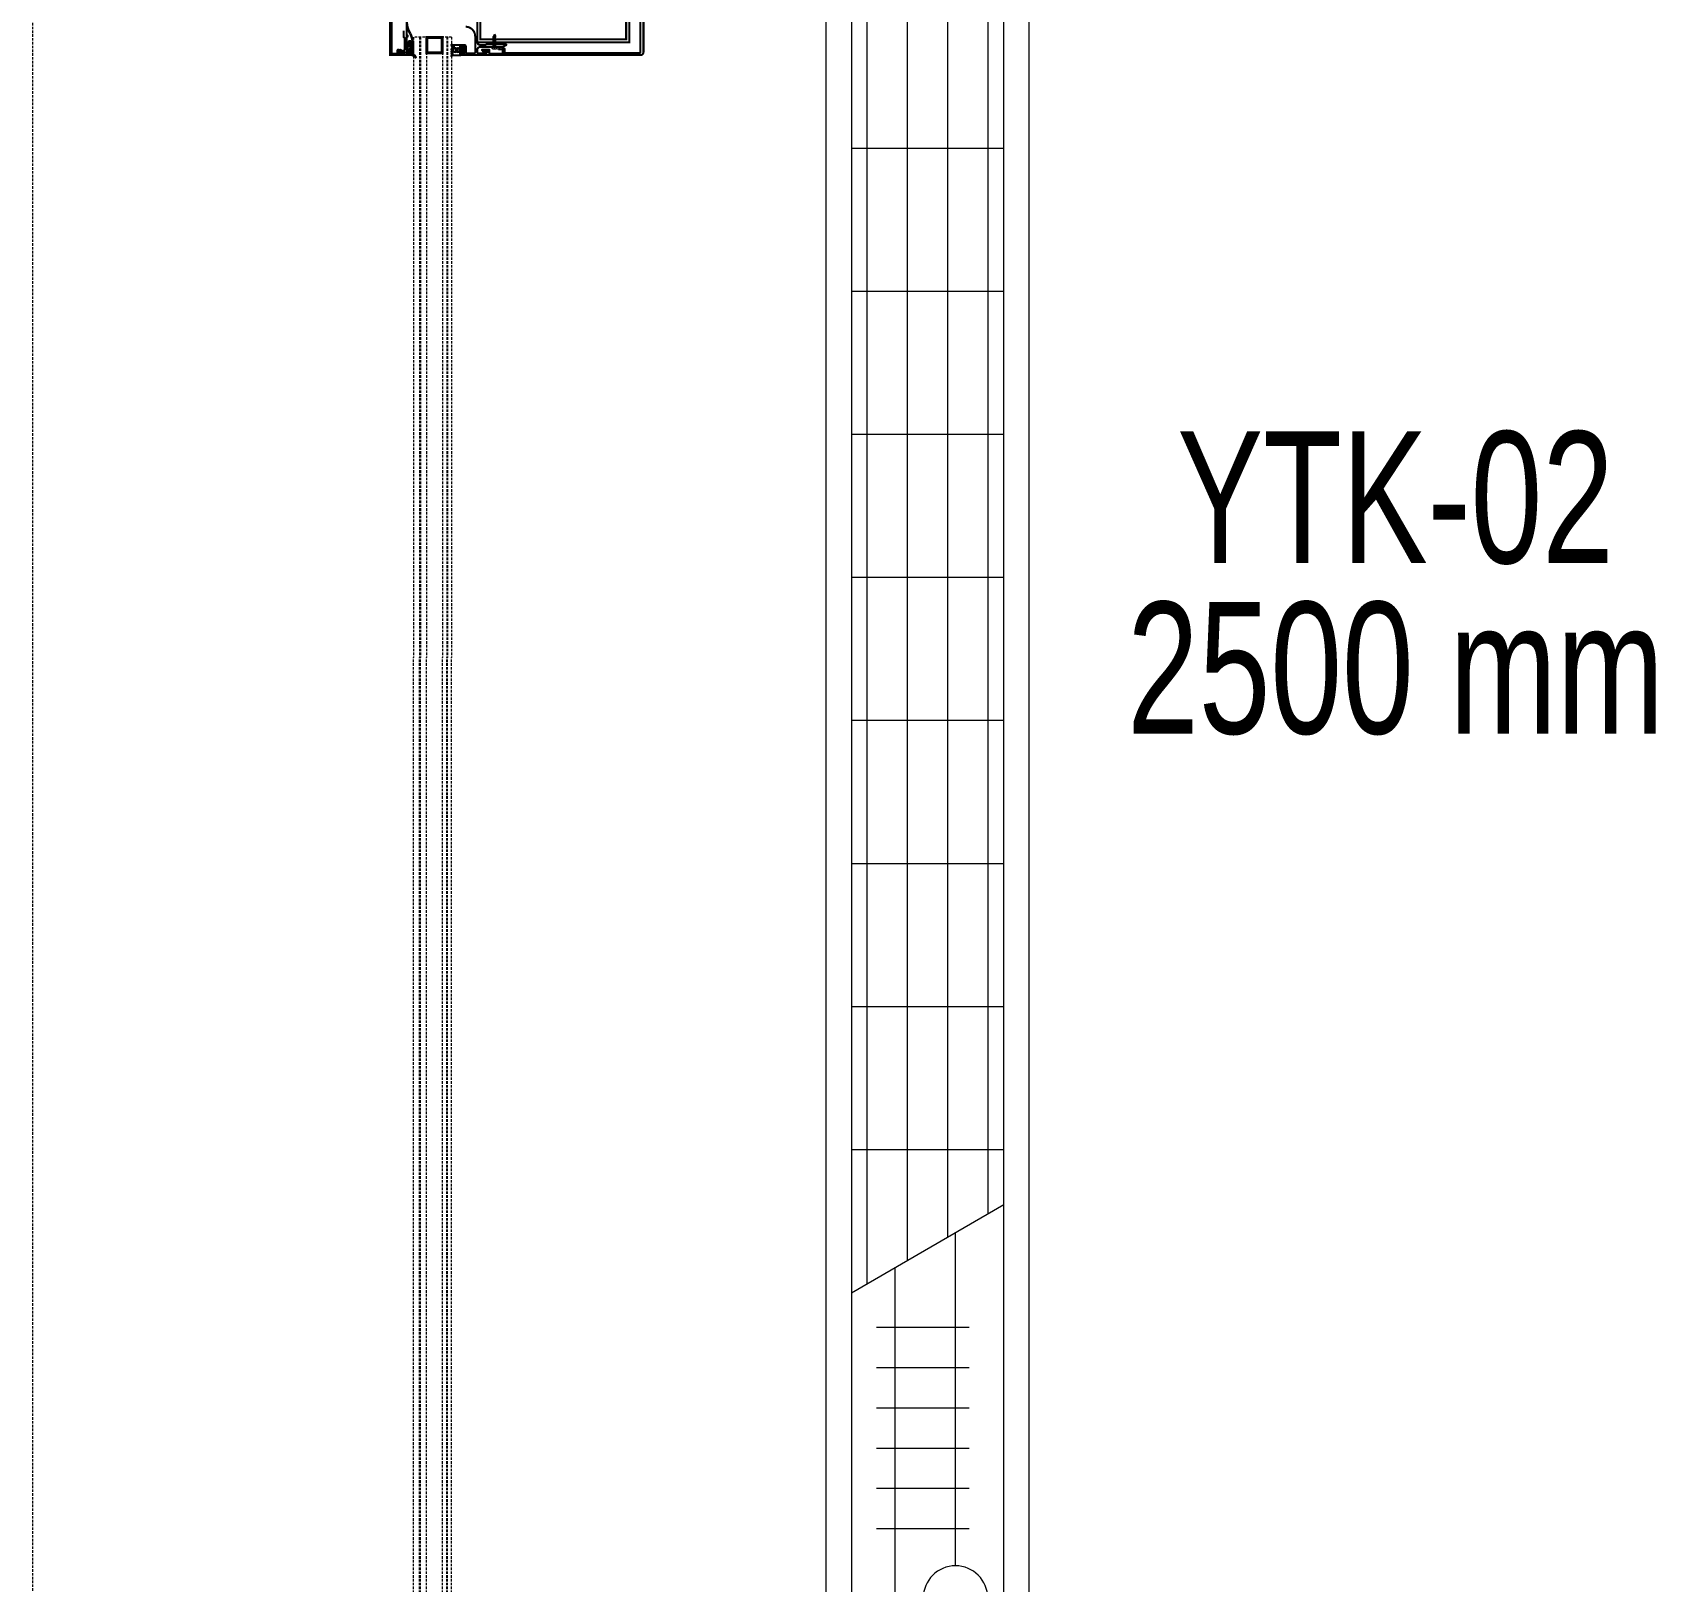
# Model space of a CAD drawing. Extents: x -1457 to 23780, y -2071 to 4205.
# Drawn here: x 7067.2 to 7227.4, y 464.1 to 617 of the extents above; entities that cross this region are included whole.
import ezdxf
from ezdxf.enums import TextEntityAlignment as Align

# ---------------------------------------------------------------- set-up
doc = ezdxf.new("R2010")
doc.units = 0
doc.header["$MEASUREMENT"] = 0
doc.linetypes.add('HIDDEN', pattern=[0.375, 0.25, -0.125])
doc.layers.get('0').update_dxf_attribs({"color": 9, "lineweight": 9})
for name, color, linetype, lineweight in [('M-TEFRIS2-015', 129, 'Continuous', 9), ('T-KONVEKTOR', 220, 'Continuous', 9), ('T-KONVEKTOR-TEXT', 241, 'Continuous', 9)]:
    doc.layers.add(name, color=color, linetype=linetype, lineweight=lineweight)
doc.styles.add('LUCIDASANS', font='arial.ttf', dxfattribs={"width": 0.8})

# ---------------------------------------------------------------- blocks, each defined once
blk = doc.blocks.new('A$C4B7F52E3')
for p, q in [((250, 89.48), (0, 89.47)), ((250, 89.47), (0, 89.48)), ((0, 89.48), (0, 69.47)), ((250, 69.47), (250, 89.47)), ((0, 69.47), (250, 69.47))]:
    blk.add_line(p, q)
at = {"color": 252, "linetype": 'Continuous'}
for p, q in [((16.61, 71.95), (16.6, 86.99)), ((30.73, 71.95), (30.72, 86.99)), ((44.85, 71.95), (44.84, 86.99)), ((58.96, 71.95), (58.96, 86.99)), ((73.08, 71.95), (73.08, 86.99)), ((87.2, 71.95), (87.2, 86.99)), ((101.32, 71.95), (101.32, 86.99)), ((115.44, 71.95), (115.44, 86.99)), ((129.56, 71.95), (129.56, 86.99)), ((143.68, 71.95), (143.68, 86.98)), ((157.8, 71.95), (157.8, 86.98)), ((171.92, 71.94), (171.92, 86.98)), ((186.04, 71.94), (186.04, 86.98))]:
    blk.add_line(p, q, dxfattribs=at)
at = {"color": 252}
for p, q in [((191.48, 71.95), (200.19, 86.99)), ((199.29, 85.44), (2.49, 85.42)), ((203.55, 84.5), (203.55, 75.36)), ((207.52, 84.5), (207.52, 75.36)), ((211.5, 84.5), (211.5, 75.36)), ((215.48, 84.5), (215.48, 75.36)), ((219.45, 84.5), (219.45, 75.36)), ((223.43, 84.5), (223.43, 75.36)), ((242.21, 82.69), (197.7, 82.69)), ((242.21, 79.91), (242.21, 82.69)), ((196.99, 81.46), (2.49, 81.45)), ((194.68, 77.48), (2.49, 77.47)), ((227.1, 76.72), (194.25, 76.73)), ((192.38, 73.51), (2.49, 73.49))]:
    blk.add_line(p, q, dxfattribs=at)
blk.add_lwpolyline([(247.51, 86.99), (247.51, 71.95), (2.49, 71.95), (2.49, 86.99)], close=True)
for centre in [(230.28, 76.72), (242.21, 76.72)]:
    blk.add_circle(centre, 3.18, dxfattribs=at)

msp = doc.modelspace()

# ---------------------------------------------------------------- hatches: boundary and pattern name
at = {"layer": 'M-TEFRIS2-015', "linetype": 'HIDDEN', "lineweight": 0}
h = msp.add_hatch(dxfattribs=at)
h.set_pattern_fill('LINE', color=256, scale=0.666667, angle=495, style=0)
h.set_pattern_definition([(315, (6983.90813, 672.08257), (0.058925565, 0.058925565), [])])
edge = h.paths.add_edge_path()
edge.add_arc((7104.48, 614.28), 0.625, 27.2, 67.3388)
edge.add_arc((7104.8, 615), 0.162, 180.1027, 242.96, ccw=False)
edge.add_line((7104.64, 615), (7104.64, 615.08))
edge.add_line((7104.64, 615.08), (7104.64, 615.09))
edge.add_line((7104.64, 615.09), (7104.64, 615.1))
edge.add_line((7104.64, 615.1), (7104.64, 615.11))
edge.add_line((7104.64, 615.11), (7104.64, 615.11))
edge.add_line((7104.64, 615.11), (7104.65, 615.12))
edge.add_line((7104.65, 615.12), (7104.65, 615.13))
edge.add_line((7104.65, 615.13), (7104.66, 615.13))
edge.add_line((7104.66, 615.13), (7104.66, 615.14))
edge.add_line((7104.66, 615.14), (7104.67, 615.14))
edge.add_line((7104.67, 615.14), (7104.69, 615.14))
edge.add_line((7104.69, 615.14), (7104.76, 615.14))
edge.add_line((7104.76, 615.14), (7104.77, 615.14))
edge.add_line((7104.77, 615.14), (7104.77, 615.14))
edge.add_line((7104.77, 615.14), (7104.77, 615.14))
edge.add_line((7104.77, 615.14), (7104.77, 615.14))
edge.add_line((7104.77, 615.14), (7104.78, 615.15))
edge.add_line((7104.78, 615.15), (7104.78, 615.15))
edge.add_line((7104.78, 615.15), (7104.78, 615.15))
edge.add_line((7104.78, 615.15), (7104.78, 615.16))
edge.add_line((7104.78, 615.16), (7104.78, 615.16))
edge.add_line((7104.78, 615.16), (7104.78, 615.24))
edge.add_line((7104.78, 615.24), (7104.78, 615.24))
edge.add_line((7104.78, 615.24), (7104.78, 615.25))
edge.add_line((7104.78, 615.25), (7104.78, 615.25))
edge.add_line((7104.78, 615.25), (7104.78, 615.25))
edge.add_line((7104.78, 615.25), (7104.78, 615.26))
edge.add_line((7104.78, 615.26), (7104.77, 615.26))
edge.add_line((7104.77, 615.26), (7104.77, 615.26))
edge.add_line((7104.77, 615.26), (7104.77, 615.26))
edge.add_line((7104.77, 615.26), (7104.76, 615.26))
edge.add_line((7104.76, 615.26), (7104.69, 615.26))
edge.add_line((7104.69, 615.26), (7104.68, 615.26))
edge.add_line((7104.68, 615.26), (7104.67, 615.26))
edge.add_line((7104.67, 615.26), (7104.66, 615.27))
edge.add_line((7104.66, 615.27), (7104.66, 615.27))
edge.add_line((7104.66, 615.27), (7104.65, 615.28))
edge.add_line((7104.65, 615.28), (7104.65, 615.28))
edge.add_line((7104.65, 615.28), (7104.64, 615.29))
edge.add_line((7104.64, 615.29), (7104.64, 615.3))
edge.add_line((7104.64, 615.3), (7104.64, 615.31))
edge.add_line((7104.64, 615.31), (7104.64, 615.32))
edge.add_line((7104.64, 615.32), (7104.64, 615.33))
edge.add_line((7104.64, 615.33), (7104.64, 615.33))
edge.add_line((7104.64, 615.33), (7104.65, 615.34))
edge.add_line((7104.65, 615.34), (7104.65, 615.35))
edge.add_line((7104.65, 615.35), (7104.66, 615.35))
edge.add_line((7104.66, 615.35), (7104.66, 615.36))
edge.add_line((7104.66, 615.36), (7104.67, 615.36))
edge.add_line((7104.67, 615.36), (7104.69, 615.36))
edge.add_line((7104.69, 615.36), (7104.76, 615.36))
edge.add_line((7104.76, 615.36), (7104.77, 615.36))
edge.add_line((7104.77, 615.36), (7104.77, 615.36))
edge.add_line((7104.77, 615.36), (7104.77, 615.36))
edge.add_line((7104.77, 615.36), (7104.77, 615.36))
edge.add_line((7104.77, 615.36), (7104.78, 615.37))
edge.add_line((7104.78, 615.37), (7104.78, 615.37))
edge.add_line((7104.78, 615.37), (7104.78, 615.37))
edge.add_line((7104.78, 615.37), (7104.78, 615.38))
edge.add_line((7104.78, 615.38), (7104.78, 615.38))
edge.add_line((7104.78, 615.38), (7104.78, 615.46))
edge.add_line((7104.78, 615.46), (7104.78, 615.46))
edge.add_line((7104.78, 615.46), (7104.78, 615.47))
edge.add_line((7104.78, 615.47), (7104.78, 615.47))
edge.add_line((7104.78, 615.47), (7104.78, 615.47))
edge.add_line((7104.78, 615.47), (7104.78, 615.48))
edge.add_line((7104.78, 615.48), (7104.77, 615.48))
edge.add_line((7104.77, 615.48), (7104.77, 615.48))
edge.add_line((7104.77, 615.48), (7104.77, 615.48))
edge.add_line((7104.77, 615.48), (7104.76, 615.48))
edge.add_line((7104.76, 615.48), (7104.69, 615.48))
edge.add_line((7104.69, 615.48), (7104.68, 615.48))
edge.add_line((7104.68, 615.48), (7104.67, 615.48))
edge.add_line((7104.67, 615.48), (7104.66, 615.49))
edge.add_line((7104.66, 615.49), (7104.66, 615.49))
edge.add_line((7104.66, 615.49), (7104.65, 615.5))
edge.add_line((7104.65, 615.5), (7104.65, 615.5))
edge.add_line((7104.65, 615.5), (7104.64, 615.51))
edge.add_line((7104.64, 615.51), (7104.64, 615.52))
edge.add_line((7104.64, 615.52), (7104.64, 615.53))
edge.add_line((7104.64, 615.53), (7104.64, 615.54))
edge.add_line((7104.64, 615.54), (7104.64, 615.55))
edge.add_line((7104.64, 615.55), (7104.64, 615.55))
edge.add_line((7104.64, 615.55), (7104.65, 615.56))
edge.add_line((7104.65, 615.56), (7104.65, 615.57))
edge.add_line((7104.65, 615.57), (7104.66, 615.57))
edge.add_line((7104.66, 615.57), (7104.66, 615.58))
edge.add_line((7104.66, 615.58), (7104.67, 615.58))
edge.add_line((7104.67, 615.58), (7104.69, 615.58))
edge.add_line((7104.69, 615.58), (7104.76, 615.58))
edge.add_line((7104.76, 615.58), (7104.77, 615.58))
edge.add_line((7104.77, 615.58), (7104.77, 615.58))
edge.add_line((7104.77, 615.58), (7104.77, 615.58))
edge.add_line((7104.77, 615.58), (7104.77, 615.58))
edge.add_line((7104.77, 615.58), (7104.78, 615.59))
edge.add_line((7104.78, 615.59), (7104.78, 615.59))
edge.add_line((7104.78, 615.59), (7104.78, 615.59))
edge.add_line((7104.78, 615.59), (7104.78, 615.6))
edge.add_line((7104.78, 615.6), (7104.78, 615.6))
edge.add_line((7104.78, 615.6), (7104.78, 615.68))
edge.add_line((7104.78, 615.68), (7104.78, 615.68))
edge.add_line((7104.78, 615.68), (7104.78, 615.69))
edge.add_line((7104.78, 615.69), (7104.78, 615.69))
edge.add_line((7104.78, 615.69), (7104.78, 615.69))
edge.add_line((7104.78, 615.69), (7104.78, 615.7))
edge.add_line((7104.78, 615.7), (7104.77, 615.7))
edge.add_line((7104.77, 615.7), (7104.77, 615.7))
edge.add_line((7104.77, 615.7), (7104.77, 615.7))
edge.add_line((7104.77, 615.7), (7104.76, 615.7))
edge.add_line((7104.76, 615.7), (7104.69, 615.7))
edge.add_line((7104.69, 615.7), (7104.68, 615.7))
edge.add_line((7104.68, 615.7), (7104.67, 615.7))
edge.add_line((7104.67, 615.7), (7104.66, 615.71))
edge.add_line((7104.66, 615.71), (7104.66, 615.71))
edge.add_line((7104.66, 615.71), (7104.65, 615.72))
edge.add_line((7104.65, 615.72), (7104.65, 615.72))
edge.add_line((7104.65, 615.72), (7104.64, 615.73))
edge.add_line((7104.64, 615.73), (7104.64, 615.74))
edge.add_line((7104.64, 615.74), (7104.64, 615.75))
edge.add_line((7104.64, 615.75), (7104.64, 615.76))
edge.add_line((7104.64, 615.76), (7104.64, 615.77))
edge.add_line((7104.64, 615.77), (7104.64, 615.77))
edge.add_line((7104.64, 615.77), (7104.65, 615.78))
edge.add_line((7104.65, 615.78), (7104.65, 615.79))
edge.add_line((7104.65, 615.79), (7104.66, 615.79))
edge.add_line((7104.66, 615.79), (7104.66, 615.8))
edge.add_line((7104.66, 615.8), (7104.67, 615.8))
edge.add_line((7104.67, 615.8), (7104.69, 615.8))
edge.add_line((7104.69, 615.8), (7104.76, 615.8))
edge.add_line((7104.76, 615.8), (7104.77, 615.8))
edge.add_line((7104.77, 615.8), (7104.77, 615.8))
edge.add_line((7104.77, 615.8), (7104.77, 615.8))
edge.add_line((7104.77, 615.8), (7104.77, 615.8))
edge.add_line((7104.77, 615.8), (7104.78, 615.81))
edge.add_line((7104.78, 615.81), (7104.78, 615.81))
edge.add_line((7104.78, 615.81), (7104.78, 615.81))
edge.add_line((7104.78, 615.81), (7104.78, 615.82))
edge.add_line((7104.78, 615.82), (7104.78, 615.82))
edge.add_line((7104.78, 615.82), (7104.78, 615.9))
edge.add_line((7104.78, 615.9), (7104.78, 615.9))
edge.add_line((7104.78, 615.9), (7104.78, 615.91))
edge.add_line((7104.78, 615.91), (7104.78, 615.91))
edge.add_line((7104.78, 615.91), (7104.78, 615.91))
edge.add_line((7104.78, 615.91), (7104.78, 615.92))
edge.add_line((7104.78, 615.92), (7104.77, 615.92))
edge.add_line((7104.77, 615.92), (7104.77, 615.92))
edge.add_line((7104.77, 615.92), (7104.77, 615.92))
edge.add_line((7104.77, 615.92), (7104.76, 615.92))
edge.add_line((7104.76, 615.92), (7104.51, 615.92))
edge.add_arc((7104.51, 615.89), 0.03, 90, 180)
edge.add_line((7104.48, 615.89), (7104.48, 615.71))
edge.add_line((7104.48, 615.71), (7104.31, 615.71))
edge.add_line((7104.31, 615.71), (7104.29, 615.78))
edge.add_arc((7104.24, 615.77), 0.05, 14.5985, 122.0394)
edge.add_arc((7104.27, 615.73), 0.1, 122.0394, 153.6122)
edge.add_arc((7104.77, 615.48), 0.662, 153.6122, 206.3878)
edge.add_arc((7104.27, 615.23), 0.1, 206.3878, 237.9606)
edge.add_arc((7104.24, 615.18), 0.05, 237.9606, 345.4015)
edge.add_line((7104.29, 615.17), (7104.31, 615.25))
edge.add_line((7104.31, 615.25), (7104.48, 615.25))
edge.add_line((7104.48, 615.25), (7104.48, 614.83))
edge.add_arc((7104.53, 614.83), 0.05, 180, 256.8402)
edge.add_arc((7104.38, 614.03), 0.763, 38.6618, 79.1202, ccw=False)
edge.add_arc((7104.99, 614.55), 0.0486, 243.0293, 375.4317)
edge = h.paths.add_edge_path(flags=16)
edge.add_arc((7104.28, 615.38), 0.03, 190.824, 270)
edge.add_line((7104.28, 615.35), (7104.45, 615.35))
edge.add_arc((7104.45, 615.38), 0.03, 270, 360)
edge.add_line((7104.48, 615.38), (7104.48, 615.58))
edge.add_arc((7104.45, 615.58), 0.03, 0, 90)
edge.add_line((7104.45, 615.61), (7104.28, 615.61))
edge.add_arc((7104.28, 615.58), 0.03, 90, 169.176)
edge.add_arc((7104.81, 615.48), 0.562, 169.176, 190.824)

# ---------------------------------------------------------------- linework, layer by layer
for p, q in [((7067.2, 861.68), (7067.2, 284.7)), ((7112.69, 616.59), (7112.78, 616.82)), ((7112.89, 616.6), (7112.73, 616.69)), ((7112.73, 616.69), (7112.88, 616.64)), ((7112.78, 616.82), (7112.79, 616.83)), ((7112.79, 616.83), (7112.8, 616.82)), ((7112.8, 616.82), (7112.88, 616.64)), ((7108.55, 616.53), (7104.8, 616.53)), ((7104.8, 616.53), (7104.8, 555.3)), ((7105.4, 616.53), (7105.4, 555.3)), ((7105.48, 616.53), (7105.48, 555.3)), ((7106.08, 616.53), (7106.08, 555.3)), ((7107.68, 616.53), (7107.68, 555.3)), ((7108.08, 616.53), (7108.08, 555.3)), ((7108.15, 616.53), (7108.15, 555.3)), ((7108.55, 616.53), (7108.55, 555.3)), ((7112.52, 615.44), (7112.52, 615.55)), ((7112.52, 615.55), (7113.07, 615.55)), ((7112.65, 616.57), (7112.68, 616.59)), ((7112.94, 616.52), (7112.65, 616.57)), ((7112.65, 616.56), (7112.65, 616.57)), ((7112.68, 616.54), (7112.65, 616.56)), ((7112.65, 616.56), (7112.94, 616.51)), ((7112.65, 616.47), (7112.68, 616.49)), ((7112.68, 616.45), (7112.65, 616.47)), ((7112.65, 616.47), (7112.94, 616.42)), ((7112.94, 616.43), (7112.65, 616.47)), ((7112.68, 616.45), (7112.65, 616.47)), ((7112.65, 616.47), (7112.65, 616.47)), ((7112.65, 616.38), (7112.68, 616.4)), ((7112.94, 616.33), (7112.65, 616.38)), ((7112.65, 616.37), (7112.65, 616.38)), ((7112.68, 616.35), (7112.65, 616.37)), ((7112.65, 616.37), (7112.94, 616.32)), ((7112.68, 616.35), (7112.65, 616.37)), ((7112.65, 616.28), (7112.68, 616.3)), ((7112.65, 616.27), (7112.65, 616.28)), ((7112.94, 616.23), (7112.65, 616.28)), ((7112.65, 616.27), (7112.94, 616.22)), ((7112.68, 616.25), (7112.65, 616.27)), ((7112.68, 616.25), (7112.65, 616.27)), ((7112.65, 616.18), (7112.68, 616.2)), ((7112.68, 616.16), (7112.65, 616.18)), ((7112.65, 616.18), (7112.94, 616.13)), ((7112.94, 616.14), (7112.65, 616.18)), ((7112.68, 616.16), (7112.65, 616.18)), ((7112.65, 616.18), (7112.65, 616.18)), ((7112.65, 616.09), (7112.68, 616.11)), ((7112.65, 616.08), (7112.65, 616.09)), ((7112.94, 616.04), (7112.65, 616.09)), ((7112.68, 616.06), (7112.65, 616.08)), ((7112.65, 616.08), (7112.94, 616.03)), ((7112.68, 616.06), (7112.65, 616.08)), ((7112.65, 615.99), (7112.68, 616.01)), ((7112.65, 615.98), (7112.65, 615.99)), ((7112.94, 615.94), (7112.65, 615.99)), ((7112.68, 615.96), (7112.65, 615.98)), ((7112.65, 615.98), (7112.94, 615.93)), ((7112.68, 615.96), (7112.65, 615.98)), ((7112.65, 615.89), (7112.68, 615.91)), ((7112.65, 615.89), (7112.65, 615.89)), ((7112.68, 615.87), (7112.65, 615.89)), ((7112.94, 615.85), (7112.65, 615.89)), ((7112.65, 615.89), (7112.94, 615.84)), ((7112.68, 615.87), (7112.65, 615.89)), ((7112.65, 615.8), (7112.68, 615.82)), ((7112.65, 615.79), (7112.65, 615.8)), ((7112.94, 615.75), (7112.65, 615.8)), ((7112.68, 615.77), (7112.65, 615.79)), ((7112.65, 615.79), (7112.94, 615.74)), ((7112.68, 615.77), (7112.65, 615.79)), ((7112.65, 615.7), (7112.68, 615.72)), ((7112.94, 615.65), (7112.65, 615.7)), ((7112.65, 615.69), (7112.65, 615.7)), ((7112.65, 615.69), (7112.94, 615.65)), ((7112.68, 615.67), (7112.65, 615.69)), ((7112.68, 615.67), (7112.65, 615.69)), ((7112.65, 615.61), (7112.68, 615.63)), ((7112.94, 615.56), (7112.65, 615.61)), ((7112.65, 615.6), (7112.65, 615.61)), ((7112.65, 615.6), (7112.94, 615.55)), ((7112.68, 615.58), (7112.65, 615.6)), ((7112.68, 615.58), (7112.65, 615.6)), ((7112.68, 616.59), (7112.91, 616.54)), ((7112.68, 616.59), (7112.69, 616.59)), ((7112.68, 616.49), (7112.68, 616.54)), ((7112.68, 616.49), (7112.91, 616.45)), ((7112.91, 616.4), (7112.68, 616.45)), ((7112.68, 616.4), (7112.68, 616.45)), ((7112.68, 616.4), (7112.91, 616.35)), ((7112.91, 616.3), (7112.68, 616.35)), ((7112.68, 616.3), (7112.68, 616.35)), ((7112.68, 616.3), (7112.91, 616.25)), ((7112.68, 616.25), (7112.68, 616.2)), ((7112.91, 616.2), (7112.68, 616.25)), ((7112.68, 616.2), (7112.91, 616.16)), ((7112.91, 616.11), (7112.68, 616.16)), ((7112.68, 616.11), (7112.68, 616.16)), ((7112.68, 616.11), (7112.91, 616.06)), ((7112.68, 616.01), (7112.68, 616.06)), ((7112.91, 616.01), (7112.68, 616.06)), ((7112.68, 616.01), (7112.68, 616.06)), ((7112.68, 616.01), (7112.91, 615.96)), ((7112.68, 615.96), (7112.68, 615.77)), ((7112.68, 615.91), (7112.68, 615.96)), ((7112.68, 615.91), (7112.68, 615.96)), ((7112.91, 615.91), (7112.68, 615.96)), ((7112.68, 615.91), (7112.91, 615.87)), ((7112.68, 615.82), (7112.68, 615.87)), ((7112.68, 615.82), (7112.68, 615.87)), ((7112.91, 615.82), (7112.68, 615.87)), ((7112.68, 615.82), (7112.91, 615.77)), ((7112.68, 615.72), (7112.68, 615.77)), ((7112.91, 615.72), (7112.68, 615.77)), ((7112.68, 615.72), (7112.91, 615.67)), ((7112.91, 615.63), (7112.68, 615.67)), ((7112.68, 615.67), (7112.68, 615.63)), ((7112.68, 615.63), (7112.91, 615.58)), ((7112.81, 615.55), (7112.68, 615.58)), ((7112.68, 615.58), (7112.68, 615.55)), ((7112.91, 616.62), (7112.82, 616.64)), ((7112.82, 616.64), (7112.84, 616.63)), ((7112.84, 616.63), (7112.91, 616.61)), ((7112.88, 616.64), (7112.91, 616.62)), ((7112.91, 616.61), (7112.89, 616.6)), ((7112.89, 616.6), (7112.91, 616.56)), ((7112.91, 616.62), (7112.91, 616.61)), ((7112.91, 616.56), (7112.91, 616.54)), ((7112.91, 616.54), (7112.94, 616.52)), ((7112.94, 616.51), (7112.91, 616.49)), ((7112.91, 616.49), (7112.91, 616.45)), ((7112.91, 616.45), (7112.94, 616.43)), ((7112.94, 616.42), (7112.91, 616.4)), ((7112.91, 616.4), (7112.91, 616.35)), ((7112.91, 616.35), (7112.94, 616.33)), ((7112.94, 616.32), (7112.91, 616.3)), ((7112.91, 616.25), (7112.91, 616.3)), ((7112.91, 616.25), (7112.94, 616.23)), ((7112.94, 616.22), (7112.91, 616.2)), ((7112.91, 616.2), (7112.91, 616.16)), ((7112.91, 616.16), (7112.94, 616.14)), ((7112.94, 616.13), (7112.91, 616.11)), ((7112.91, 616.11), (7112.91, 616.06)), ((7112.91, 616.06), (7112.94, 616.04)), ((7112.94, 616.03), (7112.91, 616.01)), ((7112.91, 615.82), (7112.91, 616.01)), ((7112.91, 615.96), (7112.94, 615.94)), ((7112.94, 615.93), (7112.91, 615.91)), ((7112.91, 615.91), (7112.91, 615.87)), ((7112.91, 615.87), (7112.94, 615.85)), ((7112.94, 615.84), (7112.91, 615.82)), ((7112.91, 615.82), (7112.91, 615.77)), ((7112.91, 615.77), (7112.94, 615.75)), ((7112.94, 615.74), (7112.91, 615.72)), ((7112.91, 615.72), (7112.91, 615.67)), ((7112.91, 615.67), (7112.94, 615.65)), ((7112.94, 615.65), (7112.91, 615.63)), ((7112.91, 615.63), (7112.91, 615.58)), ((7112.91, 615.58), (7112.94, 615.56)), ((7112.94, 616.52), (7112.94, 616.51)), ((7112.94, 616.42), (7112.94, 616.43)), ((7112.94, 616.32), (7112.94, 616.33)), ((7112.94, 616.22), (7112.94, 616.23)), ((7112.94, 616.14), (7112.94, 616.13)), ((7112.94, 616.03), (7112.94, 616.04)), ((7112.94, 615.94), (7112.94, 615.93)), ((7112.94, 615.85), (7112.94, 615.84)), ((7112.94, 615.75), (7112.94, 615.74)), ((7112.94, 615.65), (7112.94, 615.65)), ((7112.94, 615.56), (7112.94, 615.55)), ((7113.07, 615.44), (7113.07, 615.55)), ((7104.8, 386.47), (7104.8, 555.3)), ((7105.4, 386.47), (7105.4, 555.3)), ((7105.48, 386.47), (7105.48, 555.3)), ((7106.08, 386.47), (7106.08, 555.3)), ((7107.68, 386.47), (7107.68, 555.3)), ((7108.08, 386.47), (7108.08, 555.3)), ((7108.15, 386.47), (7108.15, 555.3)), ((7108.55, 386.47), (7108.55, 555.3))]:
    msp.add_line(p, q, dxfattribs=at)
at = {"layer": 'M-TEFRIS2-015', "linetype": 'HIDDEN', "lineweight": 0, "const_width": 0.2}
for points in [[(7102.65, 621.1), (7103.22, 621.1), (7103.22, 620.77, 1), (7103.37, 620.77), (7103.37, 621.1), (7103.85, 621.1), (7103.9, 621.01, 0.339454), (7103.93, 621), (7104.46, 621.14, 0.876976), (7104.45, 621.25), (7102.5, 621.25), (7102.5, 614.75), (7104.45, 614.75, 0.876976), (7104.46, 614.86), (7103.93, 615, 0.339454), (7103.9, 614.98), (7103.85, 614.9), (7103.37, 614.9), (7103.37, 615.22, 1), (7103.22, 615.22), (7103.22, 614.9), (7102.65, 614.9)], [(7105.04, 614.56, 0.176952), (7104.72, 614.85, -0.281357), (7104.64, 615), (7104.64, 615.08), (7104.64, 615.09), (7104.64, 615.1), (7104.64, 615.11), (7104.64, 615.11), (7104.65, 615.12), (7104.65, 615.13), (7104.66, 615.13), (7104.66, 615.14), (7104.67, 615.14), (7104.69, 615.14), (7104.76, 615.14), (7104.77, 615.14), (7104.77, 615.14), (7104.77, 615.14), (7104.77, 615.14), (7104.78, 615.15), (7104.78, 615.15), (7104.78, 615.15), (7104.78, 615.16), (7104.78, 615.16), (7104.78, 615.24), (7104.78, 615.24), (7104.78, 615.25), (7104.78, 615.25), (7104.78, 615.25), (7104.78, 615.26), (7104.77, 615.26), (7104.77, 615.26), (7104.77, 615.26), (7104.76, 615.26), (7104.69, 615.26), (7104.68, 615.26), (7104.67, 615.26), (7104.66, 615.27), (7104.66, 615.27), (7104.65, 615.28), (7104.65, 615.28), (7104.64, 615.29), (7104.64, 615.3), (7104.64, 615.31), (7104.64, 615.32), (7104.64, 615.33), (7104.64, 615.33), (7104.65, 615.34), (7104.65, 615.35), (7104.66, 615.35), (7104.66, 615.36), (7104.67, 615.36), (7104.69, 615.36), (7104.76, 615.36), (7104.77, 615.36), (7104.77, 615.36), (7104.77, 615.36), (7104.77, 615.36), (7104.78, 615.37), (7104.78, 615.37), (7104.78, 615.37), (7104.78, 615.38), (7104.78, 615.38), (7104.78, 615.46), (7104.78, 615.46), (7104.78, 615.47), (7104.78, 615.47), (7104.78, 615.47), (7104.78, 615.48), (7104.77, 615.48), (7104.77, 615.48), (7104.77, 615.48), (7104.76, 615.48), (7104.69, 615.48), (7104.68, 615.48), (7104.67, 615.48), (7104.66, 615.49), (7104.66, 615.49), (7104.65, 615.5), (7104.65, 615.5), (7104.64, 615.51), (7104.64, 615.52), (7104.64, 615.53), (7104.64, 615.54), (7104.64, 615.55), (7104.64, 615.55), (7104.65, 615.56), (7104.65, 615.57), (7104.66, 615.57), (7104.66, 615.58), (7104.67, 615.58), (7104.69, 615.58), (7104.76, 615.58), (7104.77, 615.58), (7104.77, 615.58), (7104.77, 615.58), (7104.77, 615.58), (7104.78, 615.59), (7104.78, 615.59), (7104.78, 615.59), (7104.78, 615.6), (7104.78, 615.6), (7104.78, 615.68), (7104.78, 615.68), (7104.78, 615.69), (7104.78, 615.69), (7104.78, 615.69), (7104.78, 615.7), (7104.77, 615.7), (7104.77, 615.7), (7104.77, 615.7), (7104.76, 615.7), (7104.69, 615.7), (7104.68, 615.7), (7104.67, 615.7), (7104.66, 615.71), (7104.66, 615.71), (7104.65, 615.72), (7104.65, 615.72), (7104.64, 615.73), (7104.64, 615.74), (7104.64, 615.75), (7104.64, 615.76), (7104.64, 615.77), (7104.64, 615.77), (7104.65, 615.78), (7104.65, 615.79), (7104.66, 615.79), (7104.66, 615.8), (7104.67, 615.8), (7104.69, 615.8), (7104.76, 615.8), (7104.77, 615.8), (7104.77, 615.8), (7104.77, 615.8), (7104.77, 615.8), (7104.78, 615.81), (7104.78, 615.81), (7104.78, 615.81), (7104.78, 615.82), (7104.78, 615.82), (7104.78, 615.9), (7104.78, 615.9), (7104.78, 615.91), (7104.78, 615.91), (7104.78, 615.91), (7104.78, 615.92), (7104.77, 615.92), (7104.77, 615.92), (7104.77, 615.92), (7104.76, 615.92), (7104.51, 615.92, 0.414214), (7104.48, 615.89), (7104.48, 615.71), (7104.31, 615.71), (7104.29, 615.78, 0.506456), (7104.22, 615.81, 0.13864), (7104.18, 615.77, 0.234436), (7104.18, 615.18, 0.13864), (7104.22, 615.14, 0.506456), (7104.29, 615.17), (7104.31, 615.25), (7104.48, 615.25), (7104.48, 614.83, 0.348434), (7104.52, 614.78, -0.17839), (7104.97, 614.51, 0.651907)], [(7104.25, 615.37, 0.359904), (7104.28, 615.35), (7104.45, 615.35, 0.414214), (7104.48, 615.38), (7104.48, 615.58, 0.414214), (7104.45, 615.61), (7104.28, 615.61, 0.359904), (7104.25, 615.58, 0.094739)], [(7104.25, 615.37, 0.359904), (7104.28, 615.35), (7104.45, 615.35, 0.414214), (7104.48, 615.38), (7104.48, 615.58, 0.414214), (7104.45, 615.61), (7104.28, 615.61, 0.359904), (7104.25, 615.58, 0.094739)], [(7109.38, 614.96, -0.414214), (7109.48, 615.06), (7109.54, 615.06), (7109.54, 614.94), (7109.64, 614.94, 0.333333), (7109.64, 615.54), (7109.54, 615.54), (7109.54, 615.42), (7109.48, 615.42, -0.414214), (7109.38, 615.52), (7109.38, 615.74), (7108.73, 615.74), (7108.73, 615.7, 0.307685), (7108.77, 615.64, -1.128702), (7108.74, 615.58, -0.201212), (7108.63, 615.74, 0.978531), (7108.53, 615.74, 0.1613), (7108.65, 615.54, -0.307572), (7108.65, 615.51), (7108.54, 615.32, 0.8391), (7108.56, 615.3), (7108.65, 615.38, -0.8391), (7108.68, 615.36), (7108.54, 615.1, 0.8391), (7108.56, 615.08), (7108.65, 615.16, -0.8391), (7108.68, 615.14), (7108.54, 614.88, 0.8391), (7108.56, 614.86), (7108.65, 614.94, -0.8391), (7108.68, 614.92), (7108.54, 614.66, 0.8391), (7108.56, 614.64), (7108.65, 614.72, -0.176327), (7108.71, 614.74), (7109.38, 614.74)], [(7108.96, 615.44), (7108.93, 615.44, 1), (7108.93, 615.04), (7108.96, 615.04, 0.414214), (7108.99, 615.07), (7108.99, 615.41, 0.414214)], [(7109.38, 615.16), (7109.61, 615.16, 0.375047), (7109.64, 615.19, 0.067879), (7109.64, 615.3, 0.375047), (7109.61, 615.32), (7109.38, 615.32, -0.298217), (7109.29, 615.38, 0.298217), (7109.2, 615.44), (7109.17, 615.44, 0.414214), (7109.14, 615.41), (7109.14, 615.07, 0.414214), (7109.17, 615.04), (7109.2, 615.04, 0.298217), (7109.29, 615.1, -0.298217)]]:
    msp.add_lwpolyline(points, format="xyb", close=True, dxfattribs=at)
for points in [[(7104.8, 614.75), (7104.75, 614.75), (7104.75, 615.55, 0.10228), (7104.48, 616.84, -0.152313), (7104.12, 618, -0.152313), (7104.48, 619.16, 0.159108), (7104.75, 619.84), (7104.75, 621.02), (7104.8, 621.02), (7104.8, 619.84, -0.158967), (7104.52, 619.13, 0.152054), (7104.17, 618, 0.152944), (7104.52, 616.87, -0.10266), (7104.8, 615.55), (7104.8, 614.75)], [(7127.2, 620.95), (7127.2, 615.05), (7127.2, 615.05, -0.414214), (7127.1, 614.95), (7113.79, 614.95), (7113.79, 615.36, 0.267949), (7113.78, 615.38), (7113.53, 615.53, 0.131652), (7113.51, 615.53), (7113.38, 615.53, 0.131652), (7113.37, 615.53), (7113.19, 615.42, 0.267949), (7113.17, 615.4), (7113.17, 615.36, 0.414214), (7113.2, 615.33), (7113.47, 615.33), (7113.59, 615.26), (7113.59, 614.9), (7112.29, 614.9), (7112.29, 615.25, 0.414214), (7112.24, 615.3), (7111.61, 615.3, 0.650971), (7111.58, 615.22), (7111.73, 615.05, 0.508142), (7111.78, 615.05), (7111.81, 615.12), (7112.09, 615.12), (7112.09, 614.95, 0.432363), (7112, 614.85), (7112, 614.78, 0.477393), (7112.02, 614.75), (7127.2, 614.75, 0.414214), (7127.5, 615.05), (7127.5, 615.05), (7127.5, 620.95, 0.414214)], [(7104.12, 619.3), (7104.12, 616.7), (7104.19, 616.7, -0.414214), (7104.22, 616.67), (7104.22, 616.58, -0.414214), (7104.19, 616.55), (7104.12, 616.55), (7104.12, 616), (7104.37, 616), (7104.37, 616.12, -0.414214), (7104.4, 616.15), (7104.47, 616.15, -0.414214), (7104.52, 616.1), (7104.52, 615.75, -0.414214), (7104.47, 615.7), (7104.4, 615.7, -0.414214), (7104.37, 615.73), (7104.37, 615.85), (7104.12, 615.85), (7104.12, 615.12), (7104.37, 615.05), (7104.37, 615.17, -0.414214), (7104.4, 615.2), (7104.47, 615.2, -0.414214), (7104.52, 615.15), (7104.52, 614.95, -0.493145), (7104.43, 614.88), (7103.93, 615.02), (7103.88, 614.92, -0.414214), (7103.84, 614.91), (7103.46, 615.13, -1), (7103.54, 615.26), (7103.82, 615.1), (7103.92, 615.29), (7103.92, 616.45), (7103.83, 616.54, -0.198912), (7103.82, 616.56), (7103.82, 617.17)], [(7111.09, 618), (7111.09, 616.05, 0.414214), (7111.39, 615.75), (7111.89, 615.75), (7112, 615.8), (7113.93, 615.8, -0.767327), (7113.95, 615.74), (7113.61, 615.55), (7112.82, 615.55), (7112.79, 615.58), (7112.76, 615.55), (7111.39, 615.55, 0.414214), (7111.09, 615.25), (7111.09, 615.03, 0.414214), (7111.19, 614.93), (7111.84, 614.93), (7111.84, 615.07, -0.414214), (7111.87, 615.1), (7111.89, 615.1, -0.414214), (7111.99, 615), (7111.99, 614.78, -0.414214), (7111.96, 614.75), (7110.89, 614.75), (7109.42, 614.75, -0.414214), (7109.39, 614.78), (7109.39, 614.95, -0.414214), (7109.49, 615.05), (7109.51, 615.05), (7109.51, 614.9), (7109.81, 614.9), (7109.81, 615.22), (7109.84, 615.25), (7109.81, 615.28), (7109.81, 615.6), (7109.51, 615.6), (7109.51, 615.45), (7109.49, 615.45, -0.414214), (7109.39, 615.55), (7109.39, 615.65, -0.414214), (7109.49, 615.75), (7109.81, 615.75, -0.414214), (7109.97, 615.59), (7109.97, 615.03, 0.414214), (7110.07, 614.93), (7110.79, 614.93, 0.414214), (7110.89, 615.03), (7110.89, 616.6, 0.414214), (7109.94, 617.55)]]:
    msp.add_lwpolyline(points, format="xyb", dxfattribs=at)
for points in [[(7126.09, 620), (7126.09, 616), (7111.09, 616), (7111.09, 620)], [(7125.79, 619.7), (7125.79, 616.3), (7111.39, 616.3), (7111.39, 619.7)], [(7106.08, 616.53), (7107.68, 616.53), (7107.68, 614.93), (7106.08, 614.93)], [(7106.18, 616.43), (7107.58, 616.43), (7107.58, 615.03), (7106.18, 615.03)]]:
    msp.add_lwpolyline(points, close=True, dxfattribs=at)
for points in [[(7112.91, 616.49), (7112.68, 616.54)], [(7112.83, 615.35), (7112.8, 615.37), (7112.79, 615.37), (7112.76, 615.35)]]:
    msp.add_lwpolyline(points, dxfattribs=at)
at = {"layer": 'M-TEFRIS2-015', "linetype": 'HIDDEN', "lineweight": 0}
for centre, start, end in [((7112.82, 615.87), 234.7573, 262.4905), ((7112.77, 615.87), 277.5095, 305.2427)]:
    msp.add_arc(centre, 0.521, start, end, dxfattribs=at)

# ---------------------------------------------------------------- block references
at = {"layer": 'T-KONVEKTOR', "xscale": -1, "rotation": 90}
msp.add_blockref('A$C4B7F52E3', (7235.01, 692.74), dxfattribs=at)

# ---------------------------------------------------------------- texts
at = {"layer": 'T-KONVEKTOR-TEXT', "ltscale": 0.5, "style": 'LUCIDASANS', "width": 0.7}
for s, p in [('YTK-02', (7201.72, 571.11)), ('2500 mm', (7201.72, 554.28))]:
    msp.add_text(s, height=13, dxfattribs=at).set_placement(p, align=Align.MIDDLE)

doc.saveas('drawing.dxf')
